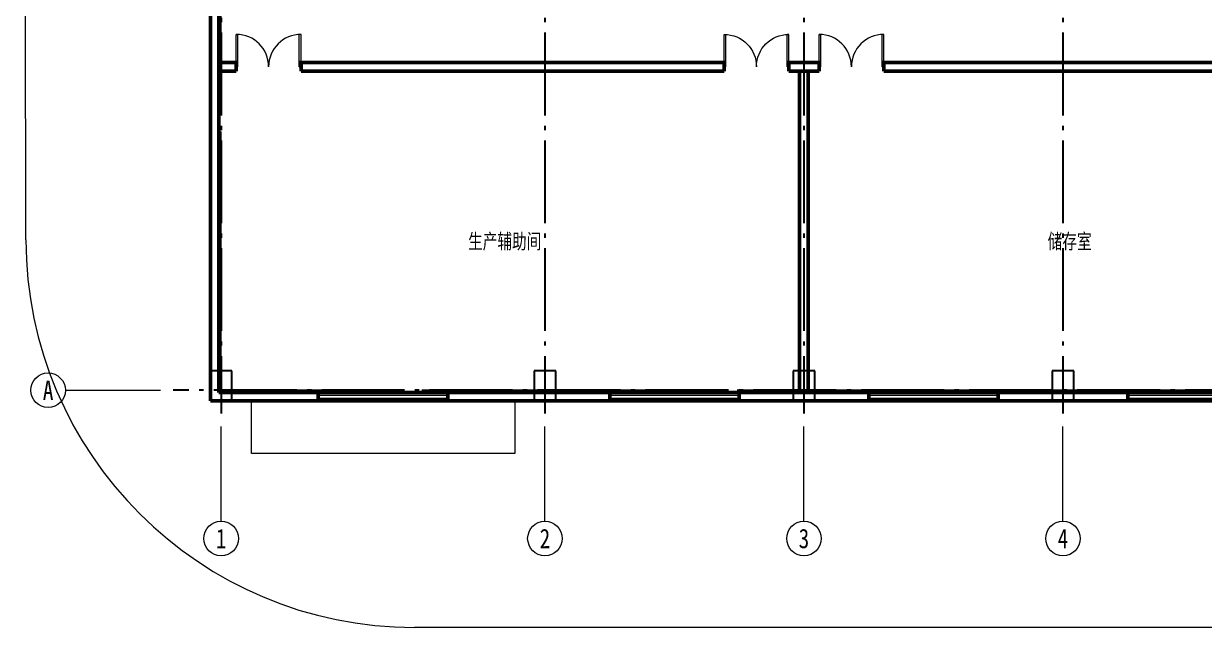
# Model space of a CAD drawing. Header units: metres. Extents: x 497148 to 498044, y 2998751 to 2999627.
# Drawn here: x 497567.86 to 497595.21, y 2999579.6 to 2999593.6 of the extents above; entities that cross this region are included whole.
import ezdxf
from ezdxf.enums import TextEntityAlignment as Align

# ---------------------------------------------------------------- set-up
doc = ezdxf.new("R2010")
doc.units = ezdxf.units.M
for name, pattern in [('ACAD_ISO04W100', [30.5, 24, -3, 0.5, -3]), ('CENTER', [2, 1.25, -0.25, 0.25, -0.25]), ('DOTE', [2.42, 2, -0.2, 0.02, -0.2])]:
    doc.linetypes.add(name, pattern=pattern)
for name, color, linetype in [('A-WALL', 4, 'Continuous'), ('A-楼板', 5, 'Continuous'), ('A-窗', 2, 'Continuous'), ('A-门-防火', 2, 'Continuous'), ('COLUMN', 9, 'Continuous'), ('DOTE', 1, 'CENTER'), ('文字', 255, 'Continuous')]:
    doc.layers.add(name, color=color, linetype=linetype)
doc.layers.add('YQ_AXIS', color=3, linetype='Continuous', lineweight=18)
doc.layers.add('道路', color=4, linetype='Continuous', lineweight=15)
doc.layers.add('建筑轴线', color=1, linetype='DOTE', lineweight=15, plot=False)
doc.styles.add('HZTXT', font='SimSun.ttf', dxfattribs={"width": 0.7})
doc.styles.add('YQ_AXIS', font='SimSun.ttf', dxfattribs={"width": 0.8})

# ---------------------------------------------------------------- blocks, each defined once
blk = doc.blocks.new('组合窗-双层双列-上部固定下部推拉 - C3024-4489019-7_000平面图_4283225_543')
at = {"color": 0, "lineweight": 50}
for p, q in [((-1500, -100), (-1500, 100)), ((1500, 100), (1500, -100))]:
    blk.add_line(p, q, dxfattribs=at)
at = {"color": 0, "lineweight": 18}
for p, q in [((-1500, 100), (1500, 100)), ((-1500, 33), (1500, 33)), ((-1500, -33), (1500, -33)), ((1500, -100), (-1500, -100))]:
    blk.add_line(p, q, dxfattribs=at)
blk = doc.blocks.new('ZQWS-双扇平开门 - FM乙1524-4526397-7_000平面图_4283225_543')
at = {"color": 0, "lineweight": 50}
for p, q in [((-750, -100), (-750, 100)), ((750, 100), (750, -100))]:
    blk.add_line(p, q, dxfattribs=at)
at = {"color": 0, "lineweight": 18}
for p, q in [((-710, 0), (-750, 0)), ((-710, 0), (-710, -750)), ((710, 0), (750, 0)), ((710, 0), (710, -750)), ((-750, -100), (-750, -750)), ((750, -100), (750, -750)), ((-750, -750), (-710, -750)), ((750, -750), (710, -750))]:
    blk.add_line(p, q, dxfattribs=at)
for centre, start, end in [((-750, 0), 270, 360), ((750, 0), 180, 270)]:
    blk.add_arc(centre, 750, start, end, dxfattribs=at)
blk = doc.blocks.new('A$Ce080179e')
at = {"layer": 'A-WALL', "lineweight": 50}
for p, q in [((48.686, 15.35), (48.686, 5.45)), ((48.886, 5.45), (48.886, 15.35)), ((49.326, 13.1), (48.886, 13.1)), ((48.886, 12.9), (49.286, 12.9)), ((50.043, 13.1), (50.029, 13.1)), ((60.626, 13.1), (50.746, 13.1)), ((50.786, 12.9), (60.586, 12.9)), ((61.343, 13.1), (61.329, 13.1)), ((62.826, 13.1), (62.046, 13.1)), ((62.086, 12.9), (62.786, 12.9)), ((62.336, 12.9), (62.336, 5.45)), ((62.536, 5.45), (62.536, 12.9)), ((63.543, 13.1), (63.529, 13.1)), ((72.626, 13.1), (64.246, 13.1)), ((64.286, 12.9), (72.586, 12.9)), ((48.686, 5.45), (48.686, 5.25)), ((48.686, 5.25), (51.186, 5.25)), ((51.186, 5.45), (48.886, 5.45)), ((54.186, 5.45), (51.186, 5.45)), ((51.186, 5.25), (54.186, 5.25)), ((57.936, 5.45), (54.186, 5.45)), ((54.186, 5.25), (57.936, 5.25)), ((60.936, 5.45), (57.936, 5.45)), ((57.936, 5.25), (60.936, 5.25)), ((63.936, 5.45), (60.936, 5.45)), ((60.936, 5.25), (63.936, 5.25)), ((66.936, 5.45), (63.936, 5.45)), ((63.936, 5.25), (66.936, 5.25)), ((69.936, 5.45), (66.936, 5.45)), ((66.936, 5.25), (69.936, 5.25)), ((72.936, 5.45), (69.936, 5.45)), ((69.936, 5.25), (72.936, 5.25))]:
    blk.add_line(p, q, dxfattribs=at)
at = {"layer": 'A-楼板', "lineweight": 18}
blk.add_lwpolyline([(49.636, 4.03), (49.636, 5.23), (55.736, 5.23), (55.736, 4.03)], close=True, dxfattribs=at)
at = {"layer": 'COLUMN'}
for p, q in [((49.186, 5.95), (48.686, 5.95)), ((48.686, 5.95), (48.686, 5.25)), ((49.186, 5.25), (49.186, 5.95)), ((56.686, 5.95), (56.186, 5.95)), ((56.186, 5.95), (56.186, 5.25)), ((56.686, 5.25), (56.686, 5.95)), ((62.686, 5.95), (62.186, 5.95)), ((62.186, 5.95), (62.186, 5.25)), ((62.686, 5.25), (62.686, 5.95)), ((68.686, 5.95), (68.186, 5.95)), ((68.186, 5.95), (68.186, 5.25)), ((68.686, 5.25), (68.686, 5.95)), ((48.686, 5.25), (49.186, 5.25)), ((56.186, 5.25), (56.686, 5.25)), ((62.186, 5.25), (62.686, 5.25)), ((68.186, 5.25), (68.686, 5.25))]:
    blk.add_line(p, q, dxfattribs=at)
at = {"layer": 'DOTE', "color": 251, "linetype": 'ACAD_ISO04W100', "ltscale": 0.08}
for p, q in [((48.936, 43.793), (48.936, 4.962)), ((56.436, 43.793), (56.436, 4.962)), ((62.436, 43.793), (62.436, 4.962)), ((68.436, 43.793), (68.436, 4.962)), ((110.686, 5.5), (47.828, 5.5))]:
    blk.add_line(p, q, dxfattribs=at)
at = {"layer": 'YQ_AXIS', "ltscale": 0.05}
for p, q in [((45.328, 5.5), (47.528, 5.5)), ((48.936, 2.462), (48.936, 4.662)), ((56.436, 2.462), (56.436, 4.662)), ((62.436, 2.462), (62.436, 4.662)), ((68.436, 2.462), (68.436, 4.662))]:
    blk.add_line(p, q, dxfattribs=at)
for centre in [(44.928, 5.5), (48.936, 2.062), (56.436, 2.062), (62.436, 2.062), (68.436, 2.062)]:
    blk.add_circle(centre, 0.4, dxfattribs=at)
at = {"layer": '建筑轴线', "ltscale": 3}
blk.add_lwpolyline([(110.686, 5.5), (48.936, 5.5), (48.936, 41)], dxfattribs=at)
at = {"layer": '道路', "linetype": 'ByBlock', "lineweight": 0, "ltscale": 0.2}
for p, q in [((44.412, 8.984), (44.36, 37.984)), ((109.948, 0), (53.412, 0))]:
    blk.add_line(p, q, dxfattribs=at)
blk.add_arc((53.412, 9), 9, 180.1021, 270, dxfattribs=at)
at = {"layer": 'A-窗', "xscale": 0.001, "yscale": 0.001, "zscale": 0.001}
for p in [(52.686, 5.35), (59.436, 5.35), (65.436, 5.35), (71.436, 5.35)]:
    blk.add_blockref('组合窗-双层双列-上部固定下部推拉 - C3024-4489019-7_000平面图_4283225_543', p, dxfattribs=at)
at = {"layer": 'A-门-防火', "yscale": 0.001, "zscale": 0.001, "rotation": 180}
for p, xscale in [((50.036, 13), 0.001), ((61.336, 13), -0.001), ((63.536, 13), 0.001)]:
    blk.add_blockref('ZQWS-双扇平开门 - FM乙1524-4526397-7_000平面图_4283225_543', p, dxfattribs=dict(at, xscale=xscale))
at = {"layer": 'YQ_AXIS', "color": 7, "ltscale": 0.05, "style": 'YQ_AXIS', "width": 0.8}
for s, p in [('A', (44.928, 5.5)), ('1', (48.936, 2.062)), ('2', (56.436, 2.062)), ('3', (62.436, 2.062)), ('4', (68.436, 2.062))]:
    blk.add_text(s, height=0.45, dxfattribs=at).set_placement(p, align=Align.MIDDLE_CENTER)
at = {"layer": '文字', "color": 2, "lineweight": 25, "style": 'HZTXT', "width": 0.71}
for s, p in [('生产辅助间', (54.656, 8.778)), ('储存室', (68.083, 8.778))]:
    blk.add_text(s, height=0.35, dxfattribs=at).set_placement(p)

msp = doc.modelspace()

# ---------------------------------------------------------------- block references
msp.add_blockref('A$Ce080179e', (497523.498, 2999579.599))

doc.saveas('drawing.dxf')
